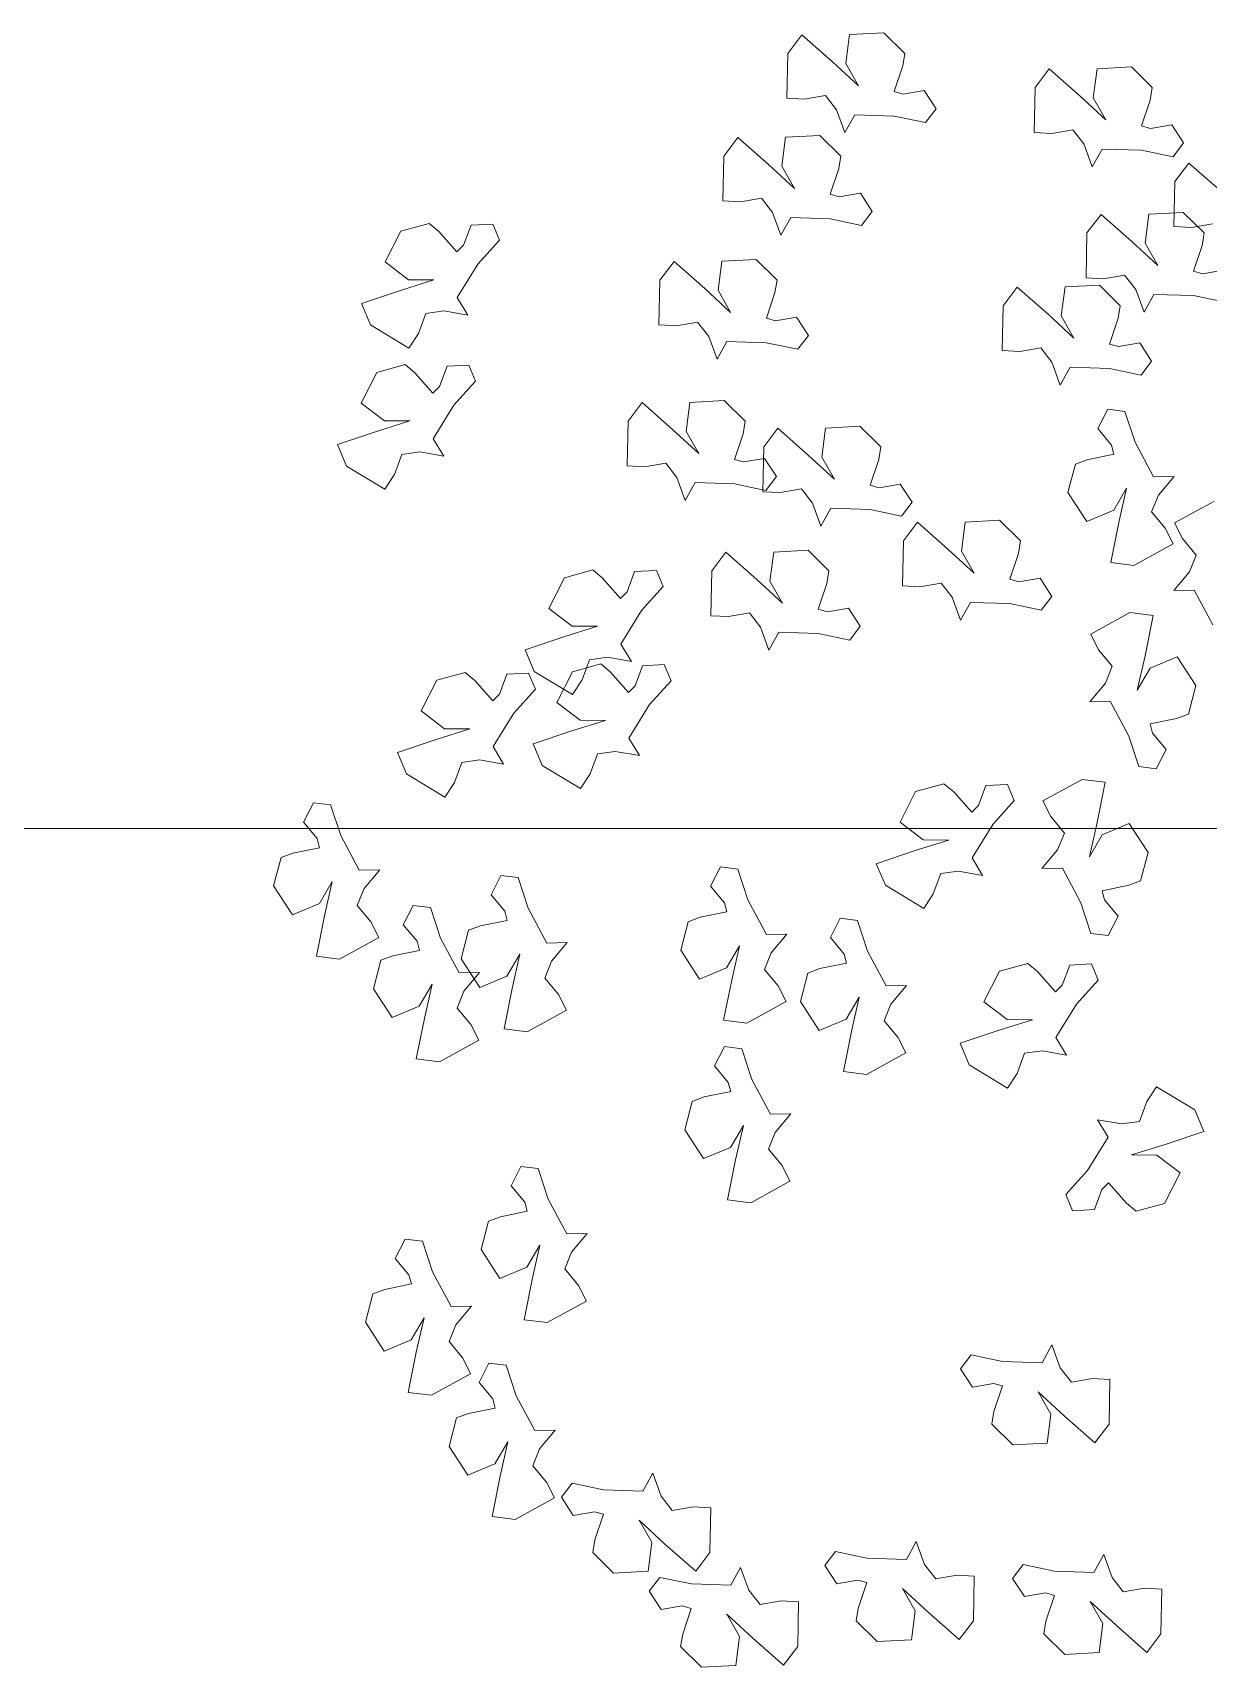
# Model space of a CAD drawing. Header units: millimetres. Extents: x 2016.56 to 2021.8, y 13721.83 to 13722.48.
# Drawn here: x 2017.24495 to 2017.2513, y 13722.25026 to 13722.25909 of the extents above; entities that cross this region are included whole.
import ezdxf

# ---------------------------------------------------------------- set-up
doc = ezdxf.new("R2010")
doc.units = ezdxf.units.MM
doc.linetypes.add('ACAD_ISO04W100', pattern=[30, 24, -3, 0, -3])
doc.layers.get('0').update_dxf_attribs({"lineweight": 20})
doc.layers.add('aks', color=1, linetype='Continuous', lineweight=9)

msp = doc.modelspace()

# ---------------------------------------------------------------- linework, layer by layer
for p, q in [((2017.2491036, 13722.2590764), (2017.2490273, 13722.2589758)), ((2017.2492699, 13722.2589299), (2017.2491036, 13722.2590764)), ((2017.2493617, 13722.2590774), (2017.2493415, 13722.2589207)), ((2017.2495473, 13722.2590874), (2017.2493617, 13722.2590774)), ((2017.2496602, 13722.2589758), (2017.2495473, 13722.2590874)), ((2017.2490273, 13722.2589758), (2017.2490224, 13722.2587339)), ((2017.2494095, 13722.2588009), (2017.2492699, 13722.2589299)), ((2017.2493415, 13722.2589207), (2017.2494095, 13722.2588009)), ((2017.2496488, 13722.258908), (2017.2496602, 13722.2589758)), ((2017.2496023, 13722.2587689), (2017.2496488, 13722.258908)), ((2017.2504403, 13722.2588913), (2017.2503641, 13722.2587908)), ((2017.2506066, 13722.2587448), (2017.2504403, 13722.2588913)), ((2017.2506984, 13722.2588923), (2017.2506782, 13722.2587356)), ((2017.250884, 13722.2589023), (2017.2506984, 13722.2588923)), ((2017.2509969, 13722.2587908), (2017.250884, 13722.2589023)), ((2017.2491169, 13722.2587286), (2017.2492308, 13722.2587483)), ((2017.2492308, 13722.2587483), (2017.249291, 13722.2586714)), ((2017.2496515, 13722.2587553), (2017.2496023, 13722.2587689)), ((2017.2497654, 13722.258775), (2017.2496515, 13722.2587553)), ((2017.2498293, 13722.2586766), (2017.2497654, 13722.258775)), ((2017.2503641, 13722.2587908), (2017.2503591, 13722.2585488)), ((2017.2507463, 13722.2586158), (2017.2506066, 13722.2587448)), ((2017.2509855, 13722.258723), (2017.2509969, 13722.2587908)), ((2017.2490224, 13722.2587339), (2017.2491169, 13722.2587286)), ((2017.249291, 13722.2586714), (2017.2493361, 13722.2585476)), ((2017.2497723, 13722.2586014), (2017.2498293, 13722.2586766)), ((2017.2506782, 13722.2587356), (2017.2507463, 13722.2586158)), ((2017.2509391, 13722.2585839), (2017.2509855, 13722.258723)), ((2017.2493361, 13722.2585476), (2017.2493893, 13722.2586442)), ((2017.2493893, 13722.2586442), (2017.249602, 13722.2586373)), ((2017.249602, 13722.2586373), (2017.2497723, 13722.2586014)), ((2017.2504536, 13722.2585436), (2017.2505675, 13722.2585633)), ((2017.2505675, 13722.2585633), (2017.2506277, 13722.2584863)), ((2017.2509882, 13722.2585703), (2017.2509391, 13722.2585839)), ((2017.2511021, 13722.25859), (2017.2509882, 13722.2585703)), ((2017.251166, 13722.2584916), (2017.2511021, 13722.25859)), ((2017.2487582, 13722.2585218), (2017.2486819, 13722.2584212)), ((2017.2489245, 13722.2583753), (2017.2487582, 13722.2585218)), ((2017.2490163, 13722.2585227), (2017.2489961, 13722.258366)), ((2017.2492018, 13722.2585327), (2017.2490163, 13722.2585227)), ((2017.2493148, 13722.2584212), (2017.2492018, 13722.2585327)), ((2017.2503591, 13722.2585488), (2017.2504536, 13722.2585436)), ((2017.2506277, 13722.2584863), (2017.2506728, 13722.2583625)), ((2017.251109, 13722.2584164), (2017.251166, 13722.2584916)), ((2017.2486819, 13722.2584212), (2017.248677, 13722.2581792)), ((2017.2493033, 13722.2583534), (2017.2493148, 13722.2584212)), ((2017.2506728, 13722.2583625), (2017.250726, 13722.2584591)), ((2017.250726, 13722.2584591), (2017.2509387, 13722.2584522)), ((2017.2509387, 13722.2584522), (2017.251109, 13722.2584164)), ((2017.2490641, 13722.2582462), (2017.2489245, 13722.2583753)), ((2017.2489961, 13722.258366), (2017.2490641, 13722.2582462)), ((2017.2492569, 13722.2582143), (2017.2493033, 13722.2583534)), ((2017.251195, 13722.2583834), (2017.2511188, 13722.2582828)), ((2017.2513613, 13722.2582369), (2017.251195, 13722.2583834)), ((2017.2493061, 13722.2582007), (2017.2492569, 13722.2582143)), ((2017.24942, 13722.2582204), (2017.2493061, 13722.2582007)), ((2017.2494839, 13722.258122), (2017.24942, 13722.2582204)), ((2017.2511188, 13722.2582828), (2017.2511138, 13722.2580408)), ((2017.248677, 13722.2581792), (2017.2487715, 13722.258174)), ((2017.2487715, 13722.258174), (2017.2488854, 13722.2581937)), ((2017.2488854, 13722.2581937), (2017.2489456, 13722.2581167)), ((2017.2494269, 13722.2580468), (2017.2494839, 13722.258122)), ((2017.2470901, 13722.2580566), (2017.2469371, 13722.2580146)), ((2017.2471431, 13722.2580129), (2017.2470901, 13722.2580566)), ((2017.2473166, 13722.2580474), (2017.2472767, 13722.2579389)), ((2017.2474338, 13722.2580535), (2017.2473166, 13722.2580474)), ((2017.2474704, 13722.2579665), (2017.2474338, 13722.2580535)), ((2017.2489456, 13722.2581167), (2017.2489906, 13722.2579929)), ((2017.2489906, 13722.2579929), (2017.2490439, 13722.2580895)), ((2017.2490439, 13722.2580895), (2017.2492566, 13722.2580826)), ((2017.2492566, 13722.2580826), (2017.2494269, 13722.2580468)), ((2017.2507204, 13722.258106), (2017.2506442, 13722.2580054)), ((2017.2508867, 13722.2579595), (2017.2507204, 13722.258106)), ((2017.2509785, 13722.258107), (2017.2509583, 13722.2579503)), ((2017.2511641, 13722.258117), (2017.2509785, 13722.258107)), ((2017.2511138, 13722.2580408), (2017.2512084, 13722.2580356)), ((2017.251277, 13722.2580055), (2017.2511641, 13722.258117)), ((2017.2512084, 13722.2580356), (2017.2513223, 13722.2580553)), ((2017.2469371, 13722.2580146), (2017.246853, 13722.2578489)), ((2017.2472404, 13722.2579031), (2017.2471431, 13722.2580129)), ((2017.2473542, 13722.2578369), (2017.2474704, 13722.2579665)), ((2017.2506442, 13722.2580054), (2017.2506392, 13722.2577635)), ((2017.2510264, 13722.2578305), (2017.2508867, 13722.2579595)), ((2017.2509583, 13722.2579503), (2017.2510264, 13722.2578305)), ((2017.2512656, 13722.2579377), (2017.251277, 13722.2580055)), ((2017.2472767, 13722.2579389), (2017.2472404, 13722.2579031)), ((2017.2488569, 13722.257863), (2017.2486713, 13722.257853)), ((2017.2489698, 13722.2577515), (2017.2488569, 13722.257863)), ((2017.2512192, 13722.2577986), (2017.2512656, 13722.2579377)), ((2017.246853, 13722.2578489), (2017.2469785, 13722.257753)), ((2017.2472419, 13722.2576562), (2017.2473542, 13722.2578369)), ((2017.2484132, 13722.257852), (2017.248337, 13722.2577515)), ((2017.2485795, 13722.2577055), (2017.2484132, 13722.257852)), ((2017.2486713, 13722.257853), (2017.2486511, 13722.2576963)), ((2017.2507338, 13722.2577583), (2017.2508477, 13722.257778)), ((2017.2508477, 13722.257778), (2017.2509078, 13722.257701)), ((2017.2512683, 13722.257785), (2017.2512192, 13722.2577986)), ((2017.2513822, 13722.2578047), (2017.2512683, 13722.257785)), ((2017.2469348, 13722.2576957), (2017.2467247, 13722.2576249)), ((2017.2471163, 13722.2577521), (2017.2469348, 13722.2576957)), ((2017.2469785, 13722.257753), (2017.2471163, 13722.2577521)), ((2017.248337, 13722.2577515), (2017.248332, 13722.2575095)), ((2017.2487192, 13722.2575765), (2017.2485795, 13722.2577055)), ((2017.2486511, 13722.2576963), (2017.2487192, 13722.2575765)), ((2017.248912, 13722.2575446), (2017.2489584, 13722.2576837)), ((2017.2489584, 13722.2576837), (2017.2489698, 13722.2577515)), ((2017.2502676, 13722.2577131), (2017.2501913, 13722.2576125)), ((2017.2504339, 13722.2575666), (2017.2502676, 13722.2577131)), ((2017.2505257, 13722.2577141), (2017.2505055, 13722.2575574)), ((2017.2507113, 13722.2577241), (2017.2505257, 13722.2577141)), ((2017.2506392, 13722.2577635), (2017.2507338, 13722.2577583)), ((2017.2508242, 13722.2576125), (2017.2507113, 13722.2577241)), ((2017.2509078, 13722.257701), (2017.2509529, 13722.2575772)), ((2017.2467247, 13722.2576249), (2017.2467737, 13722.2575086)), ((2017.2472989, 13722.2575618), (2017.2472419, 13722.2576562)), ((2017.2501913, 13722.2576125), (2017.2501864, 13722.2573706)), ((2017.2508128, 13722.2575448), (2017.2508242, 13722.2576125)), ((2017.2509529, 13722.2575772), (2017.2510061, 13722.2576738)), ((2017.2510061, 13722.2576738), (2017.2512188, 13722.2576669)), ((2017.2512188, 13722.2576669), (2017.2513891, 13722.2576311)), ((2017.2467737, 13722.2575086), (2017.2469807, 13722.2573833)), ((2017.2470326, 13722.2574626), (2017.2470724, 13722.2575711)), ((2017.2470724, 13722.2575711), (2017.2471692, 13722.2575846)), ((2017.2471692, 13722.2575846), (2017.2472989, 13722.2575618)), ((2017.248332, 13722.2575095), (2017.2484266, 13722.2575043)), ((2017.2484266, 13722.2575043), (2017.2485405, 13722.257524)), ((2017.2485405, 13722.257524), (2017.2486006, 13722.257447)), ((2017.2489612, 13722.257531), (2017.248912, 13722.2575446)), ((2017.2490751, 13722.2575507), (2017.2489612, 13722.257531)), ((2017.2491389, 13722.2574523), (2017.2490751, 13722.2575507)), ((2017.2505735, 13722.2574376), (2017.2504339, 13722.2575666)), ((2017.2505055, 13722.2575574), (2017.2505735, 13722.2574376)), ((2017.2507664, 13722.2574057), (2017.2508128, 13722.2575448)), ((2017.2469807, 13722.2573833), (2017.2470326, 13722.2574626)), ((2017.2486006, 13722.257447), (2017.2486457, 13722.2573232)), ((2017.2486457, 13722.2573232), (2017.248699, 13722.2574198)), ((2017.248699, 13722.2574198), (2017.2489116, 13722.2574129)), ((2017.2489116, 13722.2574129), (2017.2490819, 13722.2573771)), ((2017.2490819, 13722.2573771), (2017.2491389, 13722.2574523)), ((2017.2501864, 13722.2573706), (2017.2502809, 13722.2573654)), ((2017.2502809, 13722.2573654), (2017.2503948, 13722.2573851)), ((2017.2503948, 13722.2573851), (2017.250455, 13722.2573081)), ((2017.2508155, 13722.2573921), (2017.2507664, 13722.2574057)), ((2017.2509294, 13722.2574118), (2017.2508155, 13722.2573921)), ((2017.2509933, 13722.2573133), (2017.2509294, 13722.2574118)), ((2017.2468074, 13722.2572526), (2017.2467233, 13722.2570869)), ((2017.2469605, 13722.2572946), (2017.2468074, 13722.2572526)), ((2017.2470135, 13722.2572509), (2017.2469605, 13722.2572946)), ((2017.2471107, 13722.2571411), (2017.2470135, 13722.2572509)), ((2017.247187, 13722.2572854), (2017.2471471, 13722.2571769)), ((2017.2473041, 13722.2572915), (2017.247187, 13722.2572854)), ((2017.2473408, 13722.2572045), (2017.2473041, 13722.2572915)), ((2017.250455, 13722.2573081), (2017.2505001, 13722.2571843)), ((2017.2505001, 13722.2571843), (2017.2505533, 13722.2572809)), ((2017.2505533, 13722.2572809), (2017.250766, 13722.257274)), ((2017.250766, 13722.257274), (2017.2509363, 13722.2572382)), ((2017.2509363, 13722.2572382), (2017.2509933, 13722.2573133)), ((2017.2471471, 13722.2571769), (2017.2471107, 13722.2571411)), ((2017.2472246, 13722.257075), (2017.2473408, 13722.2572045)), ((2017.2467233, 13722.2570869), (2017.2468489, 13722.2569911)), ((2017.2471122, 13722.2568942), (2017.2472246, 13722.257075)), ((2017.248241, 13722.2570895), (2017.2481647, 13722.256989)), ((2017.2484073, 13722.256943), (2017.248241, 13722.2570895)), ((2017.2484991, 13722.2570905), (2017.2484789, 13722.2569338)), ((2017.2486847, 13722.2571005), (2017.2484991, 13722.2570905)), ((2017.2487976, 13722.256989), (2017.2486847, 13722.2571005)), ((2017.2469867, 13722.2569901), (2017.2468051, 13722.2569337)), ((2017.2468489, 13722.2569911), (2017.2469867, 13722.2569901)), ((2017.2481647, 13722.256989), (2017.2481598, 13722.256747)), ((2017.2487862, 13722.2569212), (2017.2487976, 13722.256989)), ((2017.250756, 13722.2570531), (2017.2507026, 13722.2569486)), ((2017.2508495, 13722.2570413), (2017.250756, 13722.2570531)), ((2017.2509037, 13722.2568759), (2017.2508495, 13722.2570413)), ((2017.2468051, 13722.2569337), (2017.2465951, 13722.2568629)), ((2017.2471693, 13722.2567998), (2017.2471122, 13722.2568942)), ((2017.2485469, 13722.256814), (2017.2484073, 13722.256943)), ((2017.2484789, 13722.2569338), (2017.2485469, 13722.256814)), ((2017.2487398, 13722.2567821), (2017.2487862, 13722.2569212)), ((2017.2489739, 13722.2569506), (2017.2488977, 13722.25685)), ((2017.2491403, 13722.2568041), (2017.2489739, 13722.2569506)), ((2017.2492321, 13722.2569516), (2017.2492118, 13722.2567949)), ((2017.2494176, 13722.2569616), (2017.2492321, 13722.2569516)), ((2017.2495305, 13722.25685), (2017.2494176, 13722.2569616)), ((2017.2507026, 13722.2569486), (2017.2507767, 13722.2568598)), ((2017.2465951, 13722.2568629), (2017.2466441, 13722.2567466)), ((2017.2469029, 13722.2567006), (2017.2469428, 13722.2568091)), ((2017.2469428, 13722.2568091), (2017.2470395, 13722.2568227)), ((2017.2470395, 13722.2568227), (2017.2471693, 13722.2567998)), ((2017.2488977, 13722.25685), (2017.2488927, 13722.2566081)), ((2017.2492799, 13722.2566751), (2017.2491403, 13722.2568041)), ((2017.2492118, 13722.2567949), (2017.2492799, 13722.2566751)), ((2017.2495191, 13722.2567823), (2017.2495305, 13722.25685)), ((2017.2507895, 13722.2568104), (2017.2506458, 13722.256781)), ((2017.2507767, 13722.2568598), (2017.2507895, 13722.2568104)), ((2017.251004, 13722.2566883), (2017.2509037, 13722.2568759)), ((2017.2466441, 13722.2567466), (2017.2468511, 13722.2566213)), ((2017.2481598, 13722.256747), (2017.2482543, 13722.2567418)), ((2017.2482543, 13722.2567418), (2017.2483682, 13722.2567615)), ((2017.2483682, 13722.2567615), (2017.2484284, 13722.2566845)), ((2017.2487889, 13722.2567685), (2017.2487398, 13722.2567821)), ((2017.2489028, 13722.2567882), (2017.2487889, 13722.2567685)), ((2017.2489667, 13722.2566898), (2017.2489028, 13722.2567882)), ((2017.2494727, 13722.2566432), (2017.2495191, 13722.2567823)), ((2017.2505814, 13722.2567571), (2017.2505412, 13722.2566035)), ((2017.2506458, 13722.256781), (2017.2505814, 13722.2567571)), ((2017.2468511, 13722.2566213), (2017.2469029, 13722.2567006)), ((2017.2484284, 13722.2566845), (2017.2484735, 13722.2565607)), ((2017.2484735, 13722.2565607), (2017.2485267, 13722.2566573)), ((2017.2485267, 13722.2566573), (2017.2487394, 13722.2566504)), ((2017.2487394, 13722.2566504), (2017.2489097, 13722.2566146)), ((2017.2489097, 13722.2566146), (2017.2489667, 13722.2566898)), ((2017.2489873, 13722.2566029), (2017.2491012, 13722.2566226)), ((2017.2491012, 13722.2566226), (2017.2491613, 13722.2565456)), ((2017.2495219, 13722.2566296), (2017.2494727, 13722.2566432)), ((2017.2496358, 13722.2566493), (2017.2495219, 13722.2566296)), ((2017.2496996, 13722.2565508), (2017.2496358, 13722.2566493)), ((2017.2507885, 13722.2565086), (2017.2508582, 13722.2566275)), ((2017.2508582, 13722.2566275), (2017.2508163, 13722.256442)), ((2017.2511143, 13722.2566905), (2017.251004, 13722.2566883)), ((2017.2510297, 13722.2565895), (2017.2511143, 13722.2566905)), ((2017.2488927, 13722.2566081), (2017.2489873, 13722.2566029)), ((2017.2491613, 13722.2565456), (2017.2492064, 13722.2564218)), ((2017.2496426, 13722.2564757), (2017.2496996, 13722.2565508)), ((2017.2505412, 13722.2566035), (2017.2506427, 13722.2564478)), ((2017.2509931, 13722.256499), (2017.2510297, 13722.2565895)), ((2017.2513292, 13722.2565559), (2017.2511172, 13722.2564392)), ((2017.2492064, 13722.2564218), (2017.2492597, 13722.2565184)), ((2017.2492597, 13722.2565184), (2017.2494723, 13722.2565115)), ((2017.2494723, 13722.2565115), (2017.2496426, 13722.2564757)), ((2017.2497286, 13722.2564426), (2017.2496524, 13722.256342)), ((2017.249895, 13722.2562961), (2017.2497286, 13722.2564426)), ((2017.2499868, 13722.2564436), (2017.2499665, 13722.2562869)), ((2017.2501723, 13722.2564536), (2017.2499868, 13722.2564436)), ((2017.2502853, 13722.2563421), (2017.2501723, 13722.2564536)), ((2017.2506427, 13722.2564478), (2017.2507885, 13722.2565086)), ((2017.2508163, 13722.256442), (2017.2507726, 13722.2562247)), ((2017.2510671, 13722.2564102), (2017.2509931, 13722.256499)), ((2017.2511098, 13722.2563257), (2017.2510671, 13722.2564102)), ((2017.2511172, 13722.2564392), (2017.2511599, 13722.2563547)), ((2017.2511599, 13722.2563547), (2017.2512339, 13722.2562659)), ((2017.2486938, 13722.2562809), (2017.2486176, 13722.2561803)), ((2017.2488601, 13722.2561344), (2017.2486938, 13722.2562809)), ((2017.2489519, 13722.2562819), (2017.2489317, 13722.2561252)), ((2017.2491375, 13722.2562919), (2017.2489519, 13722.2562819)), ((2017.2492504, 13722.2561803), (2017.2491375, 13722.2562919)), ((2017.2496524, 13722.256342), (2017.2496474, 13722.2561001)), ((2017.2500346, 13722.2561671), (2017.249895, 13722.2562961)), ((2017.2499665, 13722.2562869), (2017.2500346, 13722.2561671)), ((2017.2502274, 13722.2561352), (2017.2502738, 13722.2562743)), ((2017.2502738, 13722.2562743), (2017.2502853, 13722.2563421)), ((2017.2508978, 13722.256209), (2017.2511098, 13722.2563257)), ((2017.2512339, 13722.2562659), (2017.2511973, 13722.2561753)), ((2017.247974, 13722.2561854), (2017.2478209, 13722.2561433)), ((2017.248027, 13722.2561416), (2017.247974, 13722.2561854)), ((2017.2483177, 13722.2561822), (2017.2482005, 13722.2561761)), ((2017.2483543, 13722.2560953), (2017.2483177, 13722.2561822)), ((2017.2486176, 13722.2561803), (2017.2486126, 13722.2559384)), ((2017.249239, 13722.2561126), (2017.2492504, 13722.2561803)), ((2017.2507726, 13722.2562247), (2017.2508978, 13722.256209)), ((2017.2478209, 13722.2561433), (2017.2477368, 13722.2559776)), ((2017.2481243, 13722.2560318), (2017.248027, 13722.2561416)), ((2017.2482005, 13722.2561761), (2017.2481606, 13722.2560676)), ((2017.2482381, 13722.2559657), (2017.2483543, 13722.2560953)), ((2017.2489998, 13722.2560054), (2017.2488601, 13722.2561344)), ((2017.2489317, 13722.2561252), (2017.2489998, 13722.2560054)), ((2017.2491926, 13722.2559734), (2017.249239, 13722.2561126)), ((2017.2496474, 13722.2561001), (2017.249742, 13722.2560949)), ((2017.249742, 13722.2560949), (2017.2498559, 13722.2561146)), ((2017.2498559, 13722.2561146), (2017.249916, 13722.2560376)), ((2017.2502766, 13722.2561216), (2017.2502274, 13722.2561352)), ((2017.2503905, 13722.2561413), (2017.2502766, 13722.2561216)), ((2017.2504543, 13722.2560428), (2017.2503905, 13722.2561413)), ((2017.2511973, 13722.2561753), (2017.2511127, 13722.2560744)), ((2017.2481606, 13722.2560676), (2017.2481243, 13722.2560318)), ((2017.249916, 13722.2560376), (2017.2499611, 13722.2559138)), ((2017.2499611, 13722.2559138), (2017.2500144, 13722.2560104)), ((2017.2500144, 13722.2560104), (2017.250227, 13722.2560035)), ((2017.250227, 13722.2560035), (2017.2503974, 13722.2559677)), ((2017.2503974, 13722.2559677), (2017.2504543, 13722.2560428)), ((2017.2511127, 13722.2560744), (2017.2512229, 13722.2560766)), ((2017.2512229, 13722.2560766), (2017.2513233, 13722.255889)), ((2017.2477368, 13722.2559776), (2017.2478624, 13722.2558818)), ((2017.2481258, 13722.255785), (2017.2482381, 13722.2559657)), ((2017.2486126, 13722.2559384), (2017.2487072, 13722.2559331)), ((2017.2487072, 13722.2559331), (2017.2488211, 13722.2559529)), ((2017.2488211, 13722.2559529), (2017.2488812, 13722.2558759)), ((2017.2492417, 13722.2559599), (2017.2491926, 13722.2559734)), ((2017.2493556, 13722.2559796), (2017.2492417, 13722.2559599)), ((2017.2494195, 13722.2558811), (2017.2493556, 13722.2559796)), ((2017.2508763, 13722.2559551), (2017.2506643, 13722.2558384)), ((2017.2510016, 13722.2559394), (2017.2508763, 13722.2559551)), ((2017.2509579, 13722.2557221), (2017.2510016, 13722.2559394)), ((2017.2478186, 13722.2558244), (2017.2476086, 13722.2557536)), ((2017.2480002, 13722.2558808), (2017.2478186, 13722.2558244)), ((2017.2478624, 13722.2558818), (2017.2480002, 13722.2558808)), ((2017.2488812, 13722.2558759), (2017.2489263, 13722.2557521)), ((2017.2489263, 13722.2557521), (2017.2489795, 13722.2558487)), ((2017.2489795, 13722.2558487), (2017.2491922, 13722.2558418)), ((2017.2491922, 13722.2558418), (2017.2493625, 13722.255806)), ((2017.2493625, 13722.255806), (2017.2494195, 13722.2558811)), ((2017.2506643, 13722.2558384), (2017.2507071, 13722.2557539)), ((2017.2476086, 13722.2557536), (2017.2476576, 13722.2556373)), ((2017.2481828, 13722.2556905), (2017.2481258, 13722.255785)), ((2017.2507071, 13722.2557539), (2017.2507811, 13722.2556651)), ((2017.2480171, 13722.2556774), (2017.247864, 13722.2556353)), ((2017.2479165, 13722.2555913), (2017.2479563, 13722.2556998)), ((2017.2479563, 13722.2556998), (2017.2480531, 13722.2557134)), ((2017.2480701, 13722.2556336), (2017.2480171, 13722.2556774)), ((2017.2480531, 13722.2557134), (2017.2481828, 13722.2556905)), ((2017.2482436, 13722.2556681), (2017.2482037, 13722.2555596)), ((2017.2483607, 13722.2556742), (2017.2482436, 13722.2556681)), ((2017.2483973, 13722.2555873), (2017.2483607, 13722.2556742)), ((2017.2507811, 13722.2556651), (2017.2507445, 13722.2555746)), ((2017.2509159, 13722.2555366), (2017.2509579, 13722.2557221)), ((2017.2509856, 13722.2556555), (2017.2509159, 13722.2555366)), ((2017.2511315, 13722.2557163), (2017.2509856, 13722.2556555)), ((2017.2512329, 13722.2555606), (2017.2511315, 13722.2557163)), ((2017.2471311, 13722.2555892), (2017.247047, 13722.2554235)), ((2017.2472841, 13722.2556312), (2017.2471311, 13722.2555892)), ((2017.2473371, 13722.2555875), (2017.2472841, 13722.2556312)), ((2017.2474344, 13722.2554777), (2017.2473371, 13722.2555875)), ((2017.2475106, 13722.255622), (2017.2474707, 13722.2555135)), ((2017.2476278, 13722.2556281), (2017.2475106, 13722.255622)), ((2017.2476644, 13722.2555411), (2017.2476278, 13722.2556281)), ((2017.2476576, 13722.2556373), (2017.2478646, 13722.255512)), ((2017.247864, 13722.2556353), (2017.2477799, 13722.2554696)), ((2017.2478646, 13722.255512), (2017.2479165, 13722.2555913)), ((2017.2481673, 13722.2555238), (2017.2480701, 13722.2556336)), ((2017.2482037, 13722.2555596), (2017.2481673, 13722.2555238)), ((2017.2482811, 13722.2554577), (2017.2483973, 13722.2555873)), ((2017.2507445, 13722.2555746), (2017.2506598, 13722.2554736)), ((2017.2511928, 13722.255407), (2017.2512329, 13722.2555606)), ((2017.2474707, 13722.2555135), (2017.2474344, 13722.2554777)), ((2017.2475482, 13722.2554116), (2017.2476644, 13722.2555411)), ((2017.2506598, 13722.2554736), (2017.2507701, 13722.2554758)), ((2017.2507701, 13722.2554758), (2017.2508705, 13722.2552882)), ((2017.247047, 13722.2554235), (2017.2471725, 13722.2553277)), ((2017.2474359, 13722.2552308), (2017.2475482, 13722.2554116)), ((2017.2477799, 13722.2554696), (2017.2479055, 13722.2553738)), ((2017.2481688, 13722.255277), (2017.2482811, 13722.2554577)), ((2017.2509847, 13722.2553537), (2017.2511284, 13722.255383)), ((2017.2511284, 13722.255383), (2017.2511928, 13722.255407)), ((2017.2473103, 13722.2553267), (2017.2471288, 13722.2552703)), ((2017.2471725, 13722.2553277), (2017.2473103, 13722.2553267)), ((2017.2478617, 13722.2553164), (2017.2476517, 13722.2552456)), ((2017.2480433, 13722.2553728), (2017.2478617, 13722.2553164)), ((2017.2479055, 13722.2553738), (2017.2480433, 13722.2553728)), ((2017.2509975, 13722.2553043), (2017.2509847, 13722.2553537)), ((2017.2510715, 13722.2552155), (2017.2509975, 13722.2553043)), ((2017.2471288, 13722.2552703), (2017.2469187, 13722.2551995)), ((2017.2474929, 13722.2551364), (2017.2474359, 13722.2552308)), ((2017.2476517, 13722.2552456), (2017.2477007, 13722.2551293)), ((2017.2479994, 13722.2551918), (2017.2480961, 13722.2552054)), ((2017.2480961, 13722.2552054), (2017.2482259, 13722.2551825)), ((2017.2482259, 13722.2551825), (2017.2481688, 13722.255277)), ((2017.2508705, 13722.2552882), (2017.2509246, 13722.2551228)), ((2017.2510182, 13722.255111), (2017.2510715, 13722.2552155)), ((2017.2469187, 13722.2551995), (2017.2469677, 13722.2550832)), ((2017.2472266, 13722.2550372), (2017.2472664, 13722.2551457)), ((2017.2472664, 13722.2551457), (2017.2473632, 13722.2551593)), ((2017.2473632, 13722.2551593), (2017.2474929, 13722.2551364)), ((2017.2477007, 13722.2551293), (2017.2479077, 13722.255004)), ((2017.2479595, 13722.2550833), (2017.2479994, 13722.2551918)), ((2017.2509246, 13722.2551228), (2017.2510182, 13722.255111)), ((2017.2469677, 13722.2550832), (2017.2471747, 13722.2549579)), ((2017.2471747, 13722.2549579), (2017.2472266, 13722.2550372)), ((2017.2479077, 13722.255004), (2017.2479595, 13722.2550833)), ((2017.2498714, 13722.2550305), (2017.2497184, 13722.2549884)), ((2017.2499244, 13722.2549867), (2017.2498714, 13722.2550305)), ((2017.2506175, 13722.2550542), (2017.2504055, 13722.2549375)), ((2017.2507427, 13722.2550385), (2017.2506175, 13722.2550542)), ((2017.250699, 13722.2548212), (2017.2507427, 13722.2550385)), ((2017.2497184, 13722.2549884), (2017.2496343, 13722.2548227)), ((2017.2500217, 13722.2548769), (2017.2499244, 13722.2549867)), ((2017.2500979, 13722.2550212), (2017.250058, 13722.2549127)), ((2017.2502151, 13722.2550273), (2017.2500979, 13722.2550212)), ((2017.2501355, 13722.2548108), (2017.2502517, 13722.2549404)), ((2017.2502517, 13722.2549404), (2017.2502151, 13722.2550273)), ((2017.2464648, 13722.2549278), (2017.2464114, 13722.2548233)), ((2017.2465583, 13722.2549161), (2017.2464648, 13722.2549278)), ((2017.2466125, 13722.2547506), (2017.2465583, 13722.2549161)), ((2017.250058, 13722.2549127), (2017.2500217, 13722.2548769)), ((2017.2504055, 13722.2549375), (2017.2504482, 13722.254853)), ((2017.2504482, 13722.254853), (2017.2505223, 13722.2547642)), ((2017.2464114, 13722.2548233), (2017.2464855, 13722.2547345)), ((2017.2496343, 13722.2548227), (2017.2497598, 13722.2547269)), ((2017.2500232, 13722.2546301), (2017.2501355, 13722.2548108)), ((2017.2505223, 13722.2547642), (2017.2504856, 13722.2546736)), ((2017.2506571, 13722.2546357), (2017.250699, 13722.2548212)), ((2017.2508726, 13722.2548154), (2017.2507268, 13722.2547546)), ((2017.2509741, 13722.2546597), (2017.2508726, 13722.2548154)), ((2017.2464983, 13722.2546852), (2017.2463546, 13722.2546558)), ((2017.2464855, 13722.2547345), (2017.2464983, 13722.2546852)), ((2017.2467128, 13722.254563), (2017.2466125, 13722.2547506)), ((2017.2498976, 13722.2547259), (2017.2497161, 13722.2546695)), ((2017.2497598, 13722.2547269), (2017.2498976, 13722.2547259)), ((2017.2507268, 13722.2547546), (2017.2506571, 13722.2546357)), ((2017.2462902, 13722.2546318), (2017.24625, 13722.2544782)), ((2017.2463546, 13722.2546558), (2017.2462902, 13722.2546318)), ((2017.2497161, 13722.2546695), (2017.249506, 13722.2545987)), ((2017.249506, 13722.2545987), (2017.249555, 13722.2544824)), ((2017.2500802, 13722.2545356), (2017.2500232, 13722.2546301)), ((2017.2504856, 13722.2546736), (2017.250401, 13722.2545727)), ((2017.2509339, 13722.2545061), (2017.2509741, 13722.2546597)), ((2017.2464973, 13722.2543834), (2017.246567, 13722.2545022)), ((2017.246567, 13722.2545022), (2017.2465251, 13722.2543168)), ((2017.2468231, 13722.2545652), (2017.2467128, 13722.254563)), ((2017.2467385, 13722.2544643), (2017.2468231, 13722.2545652)), ((2017.2474783, 13722.2545349), (2017.247425, 13722.2544304)), ((2017.2475719, 13722.2545232), (2017.2474783, 13722.2545349)), ((2017.247626, 13722.2543577), (2017.2475719, 13722.2545232)), ((2017.2486645, 13722.2545811), (2017.2486112, 13722.2544765)), ((2017.2487581, 13722.2545693), (2017.2486645, 13722.2545811)), ((2017.2488122, 13722.2544039), (2017.2487581, 13722.2545693)), ((2017.2498139, 13722.2544364), (2017.2498538, 13722.2545449)), ((2017.2498538, 13722.2545449), (2017.2499505, 13722.2545585)), ((2017.2499505, 13722.2545585), (2017.2500802, 13722.2545356)), ((2017.250401, 13722.2545727), (2017.2505113, 13722.2545749)), ((2017.2505113, 13722.2545749), (2017.2506116, 13722.2543873)), ((2017.2508695, 13722.2544821), (2017.2509339, 13722.2545061)), ((2017.24625, 13722.2544782), (2017.2463515, 13722.2543225)), ((2017.2467019, 13722.2543737), (2017.2467385, 13722.2544643)), ((2017.247425, 13722.2544304), (2017.247499, 13722.2543416)), ((2017.2486112, 13722.2544765), (2017.2486852, 13722.2543877)), ((2017.249555, 13722.2544824), (2017.2497621, 13722.2543571)), ((2017.2497621, 13722.2543571), (2017.2498139, 13722.2544364)), ((2017.2507258, 13722.2544528), (2017.2508695, 13722.2544821)), ((2017.2507387, 13722.2544034), (2017.2507258, 13722.2544528)), ((2017.2463515, 13722.2543225), (2017.2464973, 13722.2543834)), ((2017.2467759, 13722.2542849), (2017.2467019, 13722.2543737)), ((2017.2470042, 13722.2543732), (2017.2469509, 13722.2542687)), ((2017.2470978, 13722.2543614), (2017.2470042, 13722.2543732)), ((2017.2471519, 13722.254196), (2017.2470978, 13722.2543614)), ((2017.247499, 13722.2543416), (2017.2475118, 13722.2542922)), ((2017.2477264, 13722.2541701), (2017.247626, 13722.2543577)), ((2017.2486981, 13722.2543384), (2017.2485544, 13722.254309)), ((2017.2486852, 13722.2543877), (2017.2486981, 13722.2543384)), ((2017.2489126, 13722.2542162), (2017.2488122, 13722.2544039)), ((2017.2506116, 13722.2543873), (2017.2506658, 13722.2542218)), ((2017.2508127, 13722.2543146), (2017.2507387, 13722.2544034)), ((2017.2465251, 13722.2543168), (2017.2464814, 13722.2540995)), ((2017.2468186, 13722.2542004), (2017.2467759, 13722.2542849)), ((2017.2469509, 13722.2542687), (2017.2470249, 13722.2541799)), ((2017.2473037, 13722.2542389), (2017.2472636, 13722.2540853)), ((2017.2473681, 13722.2542629), (2017.2473037, 13722.2542389)), ((2017.2475118, 13722.2542922), (2017.2473681, 13722.2542629)), ((2017.24849, 13722.254285), (2017.2484498, 13722.2541314)), ((2017.2485544, 13722.254309), (2017.24849, 13722.254285)), ((2017.2493114, 13722.2543037), (2017.249258, 13722.2541992)), ((2017.2494049, 13722.254292), (2017.2493114, 13722.2543037)), ((2017.2494591, 13722.2541266), (2017.2494049, 13722.254292)), ((2017.2507594, 13722.2542101), (2017.2508127, 13722.2543146)), ((2017.2466066, 13722.2540837), (2017.2468186, 13722.2542004)), ((2017.2470249, 13722.2541799), (2017.2470377, 13722.2541305)), ((2017.2472522, 13722.2540084), (2017.2471519, 13722.254196)), ((2017.2478367, 13722.2541723), (2017.2477264, 13722.2541701)), ((2017.247752, 13722.2540714), (2017.2478367, 13722.2541723)), ((2017.2486971, 13722.2540366), (2017.2487668, 13722.2541554)), ((2017.2487668, 13722.2541554), (2017.2487249, 13722.25397)), ((2017.2490229, 13722.2542184), (2017.2489126, 13722.2542162)), ((2017.2489382, 13722.2541175), (2017.2490229, 13722.2542184)), ((2017.249258, 13722.2541992), (2017.2493321, 13722.2541104)), ((2017.2506658, 13722.2542218), (2017.2507594, 13722.2542101)), ((2017.2464814, 13722.2540995), (2017.2466066, 13722.2540837)), ((2017.2468296, 13722.2540772), (2017.2467895, 13722.2539236)), ((2017.246894, 13722.2541011), (2017.2468296, 13722.2540772)), ((2017.2470377, 13722.2541305), (2017.246894, 13722.2541011)), ((2017.2472636, 13722.2540853), (2017.247365, 13722.2539296)), ((2017.2475108, 13722.2539904), (2017.2475805, 13722.2541093)), ((2017.2475805, 13722.2541093), (2017.2475386, 13722.2539238)), ((2017.2477154, 13722.2539808), (2017.247752, 13722.2540714)), ((2017.2484498, 13722.2541314), (2017.2485513, 13722.2539758)), ((2017.2489016, 13722.2540269), (2017.2489382, 13722.2541175)), ((2017.2493449, 13722.2540611), (2017.2492012, 13722.2540317)), ((2017.2493321, 13722.2541104), (2017.2493449, 13722.2540611)), ((2017.2495594, 13722.2539389), (2017.2494591, 13722.2541266)), ((2017.2503243, 13722.2540601), (2017.2501712, 13722.2540181)), ((2017.2503772, 13722.2540163), (2017.2503243, 13722.2540601)), ((2017.2473625, 13722.2540106), (2017.2472522, 13722.2540084)), ((2017.2472779, 13722.2539096), (2017.2473625, 13722.2540106)), ((2017.247365, 13722.2539296), (2017.2475108, 13722.2539904)), ((2017.2477894, 13722.253892), (2017.2477154, 13722.2539808)), ((2017.2485513, 13722.2539758), (2017.2486971, 13722.2540366)), ((2017.2487249, 13722.25397), (2017.2486812, 13722.2537527)), ((2017.2489757, 13722.2539381), (2017.2489016, 13722.2540269)), ((2017.2491368, 13722.2540077), (2017.2490966, 13722.2538541)), ((2017.2492012, 13722.2540317), (2017.2491368, 13722.2540077)), ((2017.2501712, 13722.2540181), (2017.2500871, 13722.2538524)), ((2017.2504745, 13722.2539066), (2017.2503772, 13722.2540163)), ((2017.2505508, 13722.2540509), (2017.2505109, 13722.2539424)), ((2017.2506679, 13722.2540569), (2017.2505508, 13722.2540509)), ((2017.2505883, 13722.2538404), (2017.2507045, 13722.25397)), ((2017.2507045, 13722.25397), (2017.2506679, 13722.2540569)), ((2017.2467895, 13722.2539236), (2017.2468909, 13722.2537679)), ((2017.2470367, 13722.2538287), (2017.2471064, 13722.2539476)), ((2017.2471064, 13722.2539476), (2017.2470645, 13722.2537621)), ((2017.2472413, 13722.2538191), (2017.2472779, 13722.2539096)), ((2017.2475386, 13722.2539238), (2017.2474949, 13722.2537066)), ((2017.2478321, 13722.2538075), (2017.2477894, 13722.253892)), ((2017.2490184, 13722.2538536), (2017.2489757, 13722.2539381)), ((2017.2496697, 13722.2539411), (2017.2495594, 13722.2539389)), ((2017.2495851, 13722.2538402), (2017.2496697, 13722.2539411)), ((2017.2505109, 13722.2539424), (2017.2504745, 13722.2539066)), ((2017.2468909, 13722.2537679), (2017.2470367, 13722.2538287)), ((2017.2473153, 13722.2537303), (2017.2472413, 13722.2538191)), ((2017.2476201, 13722.2536908), (2017.2478321, 13722.2538075)), ((2017.2488064, 13722.253737), (2017.2490184, 13722.2538536)), ((2017.2490966, 13722.2538541), (2017.2491981, 13722.2536984)), ((2017.2493439, 13722.2537593), (2017.2494136, 13722.2538781)), ((2017.2494136, 13722.2538781), (2017.2493717, 13722.2536927)), ((2017.2495485, 13722.2537496), (2017.2495851, 13722.2538402)), ((2017.2500871, 13722.2538524), (2017.2502127, 13722.2537565)), ((2017.250476, 13722.2536597), (2017.2505883, 13722.2538404)), ((2017.2470645, 13722.2537621), (2017.2470208, 13722.2535448)), ((2017.247358, 13722.2536458), (2017.2473153, 13722.2537303)), ((2017.2474949, 13722.2537066), (2017.2476201, 13722.2536908)), ((2017.2486812, 13722.2537527), (2017.2488064, 13722.253737)), ((2017.2491981, 13722.2536984), (2017.2493439, 13722.2537593)), ((2017.2496225, 13722.2536608), (2017.2495485, 13722.2537496)), ((2017.2503505, 13722.2537556), (2017.2501689, 13722.2536992)), ((2017.2502127, 13722.2537565), (2017.2503505, 13722.2537556)), ((2017.247146, 13722.2535291), (2017.247358, 13722.2536458)), ((2017.2493717, 13722.2536927), (2017.249328, 13722.2534754)), ((2017.2496652, 13722.2535763), (2017.2496225, 13722.2536608)), ((2017.2501689, 13722.2536992), (2017.2499589, 13722.2536284)), ((2017.2499589, 13722.2536284), (2017.2500079, 13722.253512)), ((2017.2505331, 13722.2535653), (2017.250476, 13722.2536597)), ((2017.2470208, 13722.2535448), (2017.247146, 13722.2535291)), ((2017.2486858, 13722.2536107), (2017.2486325, 13722.2535062)), ((2017.2487794, 13722.2535989), (2017.2486858, 13722.2536107)), ((2017.2488335, 13722.2534335), (2017.2487794, 13722.2535989)), ((2017.2494532, 13722.2534596), (2017.2496652, 13722.2535763)), ((2017.2502667, 13722.253466), (2017.2503066, 13722.2535745)), ((2017.2503066, 13722.2535745), (2017.2504033, 13722.2535881)), ((2017.2504033, 13722.2535881), (2017.2505331, 13722.2535653)), ((2017.2486325, 13722.2535062), (2017.2487065, 13722.2534174)), ((2017.249328, 13722.2534754), (2017.2494532, 13722.2534596)), ((2017.2500079, 13722.253512), (2017.2502149, 13722.2533868)), ((2017.2502149, 13722.2533868), (2017.2502667, 13722.253466)), ((2017.2487193, 13722.253368), (2017.2485757, 13722.2533387)), ((2017.2487065, 13722.2534174), (2017.2487193, 13722.253368)), ((2017.2489339, 13722.2532459), (2017.2488335, 13722.2534335)), ((2017.2510198, 13722.2533942), (2017.250968, 13722.2533149)), ((2017.2512269, 13722.2532689), (2017.2510198, 13722.2533942)), ((2017.2485113, 13722.2533147), (2017.2484711, 13722.2531611)), ((2017.2485757, 13722.2533387), (2017.2485113, 13722.2533147)), ((2017.250968, 13722.2533149), (2017.2509281, 13722.2532064)), ((2017.2512759, 13722.2531526), (2017.2512269, 13722.2532689)), ((2017.2487184, 13722.2530662), (2017.2487881, 13722.2531851)), ((2017.2487881, 13722.2531851), (2017.2487462, 13722.2529996)), ((2017.2490442, 13722.2532481), (2017.2489339, 13722.2532459)), ((2017.2489595, 13722.2531471), (2017.2490442, 13722.2532481)), ((2017.2507017, 13722.2532157), (2017.2507587, 13722.2531213)), ((2017.2508314, 13722.2531929), (2017.2507017, 13722.2532157)), ((2017.2509281, 13722.2532064), (2017.2508314, 13722.2531929)), ((2017.2484711, 13722.2531611), (2017.2485726, 13722.2530054)), ((2017.2489229, 13722.2530566), (2017.2489595, 13722.2531471)), ((2017.2507587, 13722.2531213), (2017.2506464, 13722.2529406)), ((2017.2510658, 13722.2530818), (2017.2512759, 13722.2531526)), ((2017.2485726, 13722.2530054), (2017.2487184, 13722.2530662)), ((2017.2487462, 13722.2529996), (2017.2487025, 13722.2527823)), ((2017.2489969, 13722.2529678), (2017.2489229, 13722.2530566)), ((2017.2508843, 13722.2530254), (2017.2510658, 13722.2530818)), ((2017.2510221, 13722.2530245), (2017.2508843, 13722.2530254)), ((2017.2511476, 13722.2529286), (2017.2510221, 13722.2530245)), ((2017.2475862, 13722.2529638), (2017.2475329, 13722.2528593)), ((2017.2476798, 13722.252952), (2017.2475862, 13722.2529638)), ((2017.2477339, 13722.2527866), (2017.2476798, 13722.252952)), ((2017.2490397, 13722.2528833), (2017.2489969, 13722.2529678)), ((2017.2506464, 13722.2529406), (2017.2505302, 13722.252811)), ((2017.2510635, 13722.2527629), (2017.2511476, 13722.2529286)), ((2017.2475329, 13722.2528593), (2017.2476069, 13722.2527705)), ((2017.2488277, 13722.2527666), (2017.2490397, 13722.2528833)), ((2017.250684, 13722.2527301), (2017.2507239, 13722.2528386)), ((2017.2507239, 13722.2528386), (2017.2507602, 13722.2528744)), ((2017.2507602, 13722.2528744), (2017.2508575, 13722.2527646)), ((2017.2476069, 13722.2527705), (2017.2476197, 13722.2527211)), ((2017.2478342, 13722.252599), (2017.2477339, 13722.2527866)), ((2017.2487025, 13722.2527823), (2017.2488277, 13722.2527666)), ((2017.2505302, 13722.252811), (2017.2505668, 13722.252724)), ((2017.2508575, 13722.2527646), (2017.2509105, 13722.2527209)), ((2017.2509105, 13722.2527209), (2017.2510635, 13722.2527629)), ((2017.2474116, 13722.2526678), (2017.2473715, 13722.2525142)), ((2017.247476, 13722.2526917), (2017.2474116, 13722.2526678)), ((2017.2476197, 13722.2527211), (2017.247476, 13722.2526917)), ((2017.2505668, 13722.252724), (2017.250684, 13722.2527301)), ((2017.2469606, 13722.2525714), (2017.2469073, 13722.2524669)), ((2017.2470542, 13722.2525596), (2017.2469606, 13722.2525714)), ((2017.2471084, 13722.2523942), (2017.2470542, 13722.2525596)), ((2017.2479445, 13722.2526012), (2017.2478342, 13722.252599)), ((2017.2478599, 13722.2525002), (2017.2479445, 13722.2526012)), ((2017.2473715, 13722.2525142), (2017.2474729, 13722.2523585)), ((2017.2476187, 13722.2524193), (2017.2476884, 13722.2525382)), ((2017.2476884, 13722.2525382), (2017.2476465, 13722.2523527)), ((2017.2478233, 13722.2524097), (2017.2478599, 13722.2525002)), ((2017.2469073, 13722.2524669), (2017.2469813, 13722.2523781)), ((2017.2472087, 13722.2522066), (2017.2471084, 13722.2523942)), ((2017.2474729, 13722.2523585), (2017.2476187, 13722.2524193)), ((2017.2478973, 13722.2523209), (2017.2478233, 13722.2524097)), ((2017.2468505, 13722.2522993), (2017.2467861, 13722.2522754)), ((2017.2469942, 13722.2523287), (2017.2468505, 13722.2522993)), ((2017.2469813, 13722.2523781), (2017.2469942, 13722.2523287)), ((2017.2476465, 13722.2523527), (2017.2476028, 13722.2521354)), ((2017.24794, 13722.2522364), (2017.2478973, 13722.2523209)), ((2017.2467861, 13722.2522754), (2017.2467459, 13722.2521218)), ((2017.247319, 13722.2522088), (2017.2472087, 13722.2522066)), ((2017.2472343, 13722.2521078), (2017.247319, 13722.2522088)), ((2017.247728, 13722.2521197), (2017.24794, 13722.2522364)), ((2017.2467459, 13722.2521218), (2017.2468474, 13722.2519661)), ((2017.2469932, 13722.2520269), (2017.2470629, 13722.2521458)), ((2017.2470629, 13722.2521458), (2017.247021, 13722.2519603)), ((2017.2476028, 13722.2521354), (2017.247728, 13722.2521197)), ((2017.2468474, 13722.2519661), (2017.2469932, 13722.2520269)), ((2017.2471977, 13722.2520173), (2017.2472343, 13722.2521078)), ((2017.247021, 13722.2519603), (2017.2469773, 13722.251743)), ((2017.2472718, 13722.2519285), (2017.2471977, 13722.2520173)), ((2017.2500183, 13722.2519454), (2017.2499613, 13722.2518702)), ((2017.2501886, 13722.2519095), (2017.2500183, 13722.2519454)), ((2017.2504546, 13722.2519992), (2017.2504013, 13722.2519026)), ((2017.2504996, 13722.2518755), (2017.2504546, 13722.2519992)), ((2017.2473145, 13722.251844), (2017.2472718, 13722.2519285)), ((2017.2474135, 13722.2519012), (2017.2473601, 13722.2517966)), ((2017.2475071, 13722.2518894), (2017.2474135, 13722.2519012)), ((2017.2475612, 13722.251724), (2017.2475071, 13722.2518894)), ((2017.2499613, 13722.2518702), (2017.2500252, 13722.2517718)), ((2017.2504013, 13722.2519026), (2017.2501886, 13722.2519095)), ((2017.2505598, 13722.2517985), (2017.2504996, 13722.2518755)), ((2017.2471025, 13722.2517273), (2017.2473145, 13722.251844)), ((2017.2473601, 13722.2517966), (2017.2474342, 13722.2517079)), ((2017.2500252, 13722.2517718), (2017.2501391, 13722.2517915)), ((2017.2501391, 13722.2517915), (2017.2501883, 13722.2517779)), ((2017.2501883, 13722.2517779), (2017.2501418, 13722.2516388)), ((2017.2506737, 13722.2518182), (2017.2505598, 13722.2517985)), ((2017.2507682, 13722.2518129), (2017.2506737, 13722.2518182)), ((2017.2507633, 13722.251571), (2017.2507682, 13722.2518129)), ((2017.2469773, 13722.251743), (2017.2471025, 13722.2517273)), ((2017.2474342, 13722.2517079), (2017.247447, 13722.2516585)), ((2017.2476615, 13722.2515364), (2017.2475612, 13722.251724)), ((2017.2503811, 13722.2517459), (2017.2505207, 13722.2516169)), ((2017.2504491, 13722.2516261), (2017.2503811, 13722.2517459)), ((2017.2472389, 13722.2516051), (2017.2471988, 13722.2514515)), ((2017.2473033, 13722.2516291), (2017.2472389, 13722.2516051)), ((2017.247447, 13722.2516585), (2017.2473033, 13722.2516291)), ((2017.2501418, 13722.2516388), (2017.2501304, 13722.251571)), ((2017.2504289, 13722.2514695), (2017.2504491, 13722.2516261)), ((2017.2505207, 13722.2516169), (2017.250687, 13722.2514704)), ((2017.2477718, 13722.2515385), (2017.2476615, 13722.2515364)), ((2017.2476872, 13722.2514376), (2017.2477718, 13722.2515385)), ((2017.2501304, 13722.251571), (2017.2502434, 13722.2514595)), ((2017.250687, 13722.2514704), (2017.2507633, 13722.251571)), ((2017.2471988, 13722.2514515), (2017.2473002, 13722.2512959)), ((2017.247446, 13722.2513567), (2017.2475157, 13722.2514755)), ((2017.2475157, 13722.2514755), (2017.2474738, 13722.2512901)), ((2017.2476506, 13722.251347), (2017.2476872, 13722.2514376)), ((2017.2502434, 13722.2514595), (2017.2504289, 13722.2514695)), ((2017.2473002, 13722.2512959), (2017.247446, 13722.2513567)), ((2017.2477246, 13722.2512582), (2017.2476506, 13722.251347)), ((2017.2474738, 13722.2512901), (2017.2474301, 13722.2510728)), ((2017.2477673, 13722.2511737), (2017.2477246, 13722.2512582)), ((2017.2478621, 13722.2512523), (2017.2478051, 13722.2511772)), ((2017.2480324, 13722.2512165), (2017.2478621, 13722.2512523)), ((2017.2482983, 13722.2513062), (2017.248245, 13722.2512096)), ((2017.2483434, 13722.2511824), (2017.2482983, 13722.2513062)), ((2017.2475553, 13722.2510571), (2017.2477673, 13722.2511737)), ((2017.2478051, 13722.2511772), (2017.2478689, 13722.2510787)), ((2017.248245, 13722.2512096), (2017.2480324, 13722.2512165)), ((2017.2484035, 13722.2511054), (2017.2483434, 13722.2511824)), ((2017.2474301, 13722.2510728), (2017.2475553, 13722.2510571)), ((2017.2478689, 13722.2510787), (2017.2479828, 13722.2510984)), ((2017.2479828, 13722.2510984), (2017.248032, 13722.2510849)), ((2017.248032, 13722.2510849), (2017.2479856, 13722.2509457)), ((2017.2485174, 13722.2511251), (2017.2484035, 13722.2511054)), ((2017.248612, 13722.2511199), (2017.2485174, 13722.2511251)), ((2017.248607, 13722.250878), (2017.248612, 13722.2511199)), ((2017.2482248, 13722.2510529), (2017.2483644, 13722.2509239)), ((2017.2482929, 13722.2509331), (2017.2482248, 13722.2510529)), ((2017.2479856, 13722.2509457), (2017.2479742, 13722.250878)), ((2017.2482727, 13722.2507764), (2017.2482929, 13722.2509331)), ((2017.2483644, 13722.2509239), (2017.2485308, 13722.2507774)), ((2017.2492854, 13722.2508827), (2017.2492284, 13722.2508076)), ((2017.2494557, 13722.2508469), (2017.2492854, 13722.2508827)), ((2017.2497216, 13722.2509366), (2017.2496683, 13722.25084)), ((2017.2497667, 13722.2508128), (2017.2497216, 13722.2509366)), ((2017.2479742, 13722.250878), (2017.2480871, 13722.2507664)), ((2017.2485308, 13722.2507774), (2017.248607, 13722.250878)), ((2017.2487729, 13722.2507977), (2017.2487196, 13722.2507011)), ((2017.248818, 13722.2506739), (2017.2487729, 13722.2507977)), ((2017.2492284, 13722.2508076), (2017.2492922, 13722.2507091)), ((2017.2496683, 13722.25084), (2017.2494557, 13722.2508469)), ((2017.2498268, 13722.2507358), (2017.2497667, 13722.2508128)), ((2017.2502989, 13722.2508133), (2017.2502419, 13722.2507381)), ((2017.2504692, 13722.2507775), (2017.2502989, 13722.2508133)), ((2017.2507351, 13722.2508672), (2017.2506819, 13722.2507705)), ((2017.2507802, 13722.2507434), (2017.2507351, 13722.2508672)), ((2017.2480871, 13722.2507664), (2017.2482727, 13722.2507764)), ((2017.2483366, 13722.2507438), (2017.2482797, 13722.2506687)), ((2017.248507, 13722.250708), (2017.2483366, 13722.2507438)), ((2017.2487196, 13722.2507011), (2017.248507, 13722.250708)), ((2017.2492922, 13722.2507091), (2017.2494061, 13722.2507288)), ((2017.2494061, 13722.2507288), (2017.2494553, 13722.2507153)), ((2017.2494553, 13722.2507153), (2017.2494089, 13722.2505761)), ((2017.2499407, 13722.2507556), (2017.2498268, 13722.2507358)), ((2017.2500353, 13722.2507503), (2017.2499407, 13722.2507556)), ((2017.2500303, 13722.2505084), (2017.2500353, 13722.2507503)), ((2017.2502419, 13722.2507381), (2017.2503058, 13722.2506397)), ((2017.2506819, 13722.2507705), (2017.2504692, 13722.2507775)), ((2017.2508404, 13722.2506664), (2017.2507802, 13722.2507434)), ((2017.2482797, 13722.2506687), (2017.2483435, 13722.2505702)), ((2017.2488781, 13722.2505969), (2017.248818, 13722.2506739)), ((2017.248992, 13722.2506166), (2017.2488781, 13722.2505969)), ((2017.2490866, 13722.2506114), (2017.248992, 13722.2506166)), ((2017.2496481, 13722.2506833), (2017.2497878, 13722.2505543)), ((2017.2497162, 13722.2505635), (2017.2496481, 13722.2506833)), ((2017.2503058, 13722.2506397), (2017.2504197, 13722.2506594)), ((2017.2504197, 13722.2506594), (2017.2504688, 13722.2506458)), ((2017.2504688, 13722.2506458), (2017.2504224, 13722.2505067)), ((2017.2506617, 13722.2506139), (2017.2508013, 13722.2504848)), ((2017.2507297, 13722.2504941), (2017.2506617, 13722.2506139)), ((2017.2509543, 13722.2506861), (2017.2508404, 13722.2506664)), ((2017.2510488, 13722.2506808), (2017.2509543, 13722.2506861)), ((2017.2510439, 13722.2504389), (2017.2510488, 13722.2506808)), ((2017.2483435, 13722.2505702), (2017.2484574, 13722.2505899)), ((2017.2484574, 13722.2505899), (2017.2485066, 13722.2505764)), ((2017.2485066, 13722.2505764), (2017.2484602, 13722.2504372)), ((2017.2486994, 13722.2505444), (2017.248839, 13722.2504154)), ((2017.2487675, 13722.2504246), (2017.2486994, 13722.2505444)), ((2017.2490816, 13722.2503695), (2017.2490866, 13722.2506114)), ((2017.2494089, 13722.2505761), (2017.2493975, 13722.2505084)), ((2017.249696, 13722.2504068), (2017.2497162, 13722.2505635)), ((2017.2497878, 13722.2505543), (2017.2499541, 13722.2504078)), ((2017.2484602, 13722.2504372), (2017.2484488, 13722.2503695)), ((2017.2493975, 13722.2505084), (2017.2495104, 13722.2503968)), ((2017.2499541, 13722.2504078), (2017.2500303, 13722.2505084)), ((2017.2504224, 13722.2505067), (2017.250411, 13722.2504389)), ((2017.250411, 13722.2504389), (2017.2505239, 13722.2503274)), ((2017.2507095, 13722.2503374), (2017.2507297, 13722.2504941)), ((2017.2508013, 13722.2504848), (2017.2509676, 13722.2503383)), ((2017.2509676, 13722.2503383), (2017.2510439, 13722.2504389)), ((2017.2484488, 13722.2503695), (2017.2485617, 13722.2502579)), ((2017.2487472, 13722.2502679), (2017.2487675, 13722.2504246)), ((2017.248839, 13722.2504154), (2017.2490054, 13722.2502689)), ((2017.2490054, 13722.2502689), (2017.2490816, 13722.2503695)), ((2017.2495104, 13722.2503968), (2017.249696, 13722.2504068)), ((2017.2485617, 13722.2502579), (2017.2487472, 13722.2502679)), ((2017.2505239, 13722.2503274), (2017.2507095, 13722.2503374))]:
    msp.add_line(p, q)
at = {"layer": 'aks', "linetype": 'ACAD_ISO04W100', "ltscale": 2}
msp.add_line((2017.1358783, 13722.2547891), (2017.5999178, 13722.2547891), dxfattribs=at)

doc.saveas('drawing.dxf')
